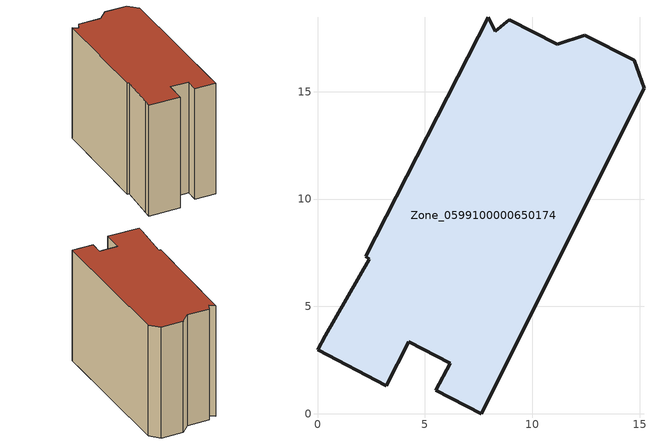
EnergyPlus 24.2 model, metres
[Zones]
Zone_0599100000650174
 floor ground (C_G): 12.46,17.64 14.76,16.47 15.21,15.15 7.62,0 5.51,1.09 6.18,2.36 4.26,3.36 3.2,1.31 0,2.98 0.37,3.64 2.42,7.21 2.24,7.35 7.95,18.47 8.29,17.82 8.92,18.36 11.16,17.21 z0
 wall outside (C_F): 14.76,16.47 12.46,17.64 11.16,17.21 8.92,18.36 8.29,17.82 7.95,18.47 2.24,7.35 2.42,7.21 0.37,3.64 0,2.98 3.2,1.31 4.26,3.36 6.18,2.36 5.51,1.09 7.62,0 15.21,15.15 14.76,16.47 z0:13.29
 roof outside (C_R): 2.42,7.21 0.37,3.64 0,2.98 3.2,1.31 4.26,3.36 6.18,2.36 5.51,1.09 7.62,0 15.21,15.15 14.76,16.47 12.46,17.64 11.16,17.21 8.92,18.36 8.29,17.82 7.95,18.47 2.24,7.35 z13.29
[BUILDING]
Pand.0599100000650174: North Axis=0; Terrain=City; Loads Convergence Tolerance Value=0.04; Temperature Convergence Tolerance Value=0.4; Solar Distribution=FullExterior; Maximum Number of Warmup Days=25; Minimum Number of Warmup Days=1
[Site:Location]
Rotterdam.The.Hague.AP_ZH_NLD Design_Conditions: Latitude=51.96; Longitude=4.45; Time Zone=1; Elevation=-4.5
[SITE:GROUNDTEMPERATURE:BUILDINGSURFACE]
18, 18, 18, 18, 18, 18, 18, 18, 18, 18, 18, 18
[MATERIAL] Thermal Absorptance=0.9; Solar Absorptance=0.7; Visible Absorptance=0.7
Name | Roughness | Thickness | Conductivity | Density | Specific Heat
G.TI.1946 | MediumSmooth | 0.15 | 1 | 540 | 1210
F.TI.1946 | Rough | 0.3 | 0.857143 | 1920 | 840
R.TI.1946 | MediumRough | 0.2 | 0.1 | 1500 | 1000
[CONSTRUCTION]
C_G: G.TI.1946
C_F: F.TI.1946
C_R: R.TI.1946
[ZONE]
Zone_0599100000650174: Type=1; Multiplier=1; Ceiling Height=Autocalculate; Volume=Autocalculate; Floor Area=autocalculate; Part of Total Floor Area=Yes
[ZONEINFILTRATION:DESIGNFLOWRATE]
Infil_Zone_0599100000650174: Zone or ZoneList or Space or SpaceList=Zone_0599100000650174; Schedule=AlwaysOn; Design Flow Rate Calculation Method=Flow/Area; Flow Rate per Floor Area=0.003; Constant Term Coefficient=1; Temperature Term Coefficient=0; Velocity Term Coefficient=0; Velocity Squared Term Coefficient=0
[HVACTEMPLATE:ZONE:IDEALLOADSAIRSYSTEM]
Zone_0599100000650174: Maximum Heating Supply Air Temperature=50; Minimum Cooling Supply Air Temperature=13; Maximum Heating Supply Air Humidity Ratio=0.0156; Minimum Cooling Supply Air Humidity Ratio=0.0077; Heating Limit=NoLimit; Cooling Limit=NoLimit; Dehumidification Control Type=ConstantSensibleHeatRatio; Cooling Sensible Heat Ratio=0.7; Dehumidification Setpoint=60; Humidification Control Type=None; Humidification Setpoint=30; Outdoor Air Method=None; Outdoor Air Flow Rate per Person=0.00944; Outdoor Air Flow Rate per Zone Floor Area=0; Outdoor Air Flow Rate per Zone=0; Demand Controlled Ventilation Type=None; Outdoor Air Economizer Type=NoEconomizer; Heat Recovery Type=None; Sensible Heat Recovery Effectiveness=0.7; Latent Heat Recovery Effectiveness=0.65
[ZONECONTROL:THERMOSTAT]
ThermostatControl_Zone_0599100000650174: Zone or ZoneList=Zone_0599100000650174; Control Type Schedule=DualSetpointControlType; Control 1=Thermostat_Zone_0599100000650174; Temperature Difference Between Cutout And Setpoint=0
[THERMOSTATSETPOINT:DUALSETPOINT]
Thermostat_Zone_0599100000650174: Heating Setpoint Temperature Schedule=HeatingSetpoint_Zone_0599100000650174; Cooling Setpoint Temperature Schedule=CoolingSetpoint_Zone_0599100000650174
[SCHEDULE:COMPACT]
HeatingSetpoint_Zone_0599100000650174: Through: 12/31, For: AllDays, Until: 24:00, 21
CoolingSetpoint_Zone_0599100000650174: Through: 12/31, For: AllDays, Until: 24:00, 24
DualSetpointControlType: Through: 12/31, For: AllDays, Until: 24:00, 4
AlwaysOn: Through: 12/31, For: AllDays, Until: 24:00, 1
